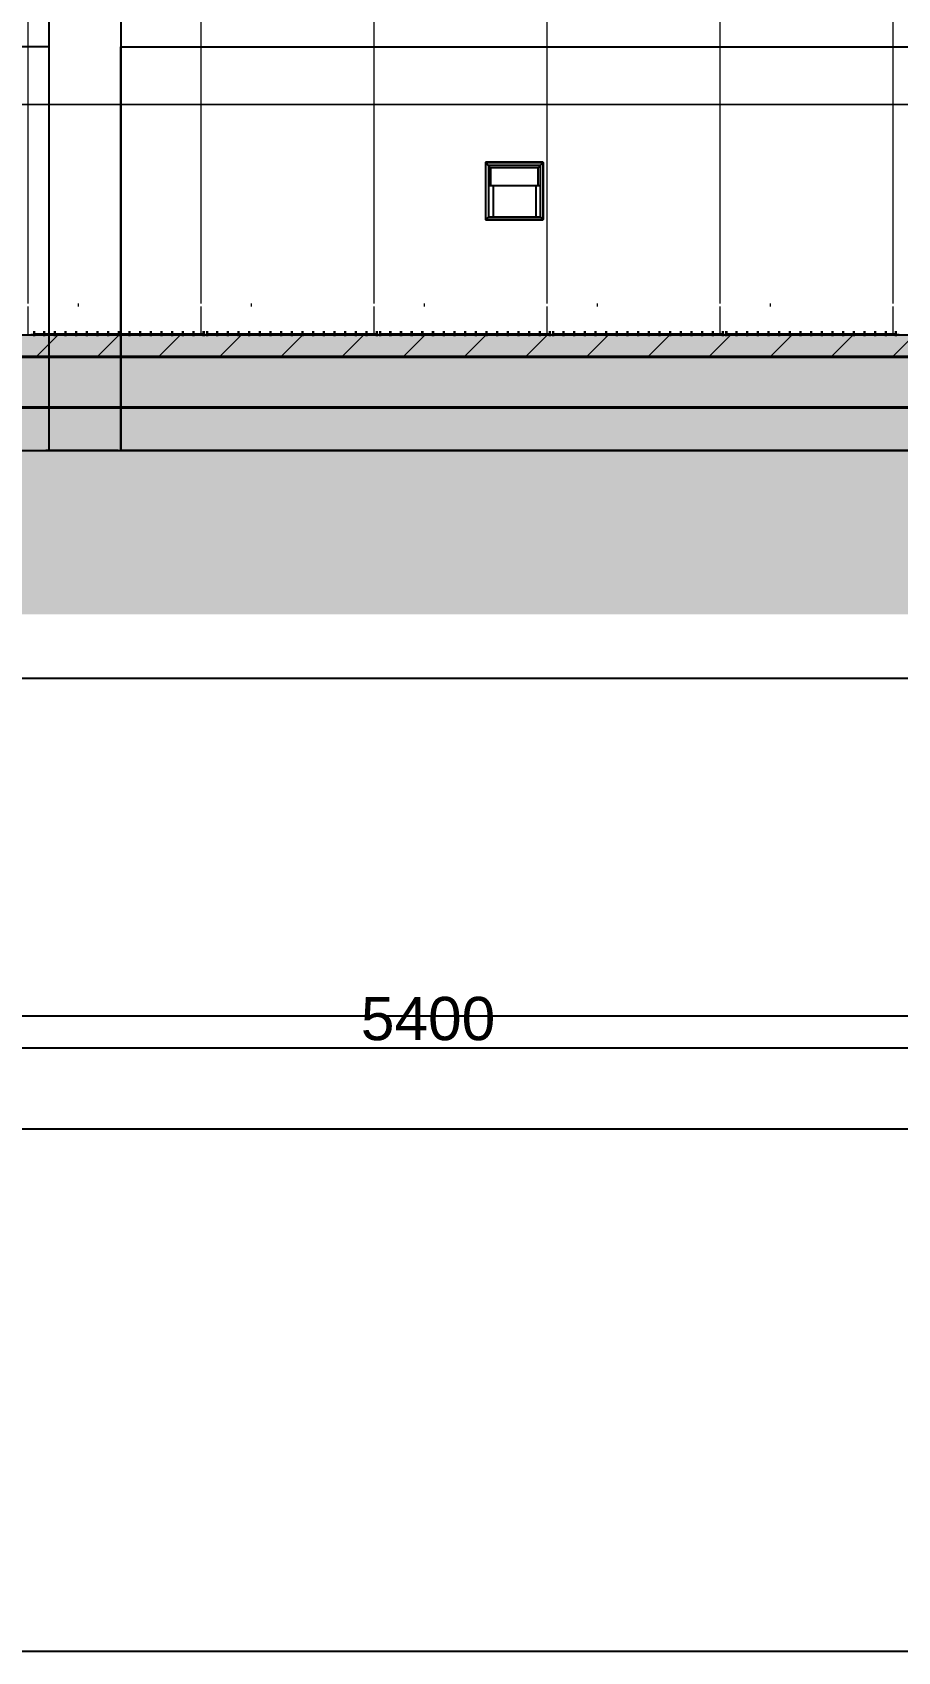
# Model space of a CAD drawing. Header units: millimetres. Extents: x 2519235 to 7246330, y 25937 to 201821.
# Drawn here: x 2849715 to 2852716, y 96627 to 102240 of the extents above; entities that cross this region are included whole.
import ezdxf
from ezdxf.xclip import XClip

# ---------------------------------------------------------------- set-up
doc = ezdxf.new("R2010")
doc.units = ezdxf.units.MM
doc.header["$XCLIPFRAME"] = 0
doc.set_wipeout_variables(frame=1)
doc.linetypes.add('TA_GL_000.90000', pattern=[2.475, 0.9, -0.225, 0.225, -0.225, 0.9])
for name, color, linetype in [('000 - 0_HIDE_OBJ_FRAMING_DEF_SUB_1', 7, 'Continuous'), ('000 - 0_SYM_DWG_GRIDLINE_MAIN_COLOR_251', 7, 'Continuous'), ('000 - CONCRETE_COL_CUT_COLOR_1', 7, 'Continuous'), ('000 - CONCRETE_COL_CUT_COLOR_3', 7, 'Continuous'), ('000 - CONCRETE_COL_CUT_COLOR_5', 7, 'Continuous'), ('000 - CONCRETE_COL_HATCH_', 7, 'Continuous'), ('000 - CONCRETE_COL_WIPEOUT_', 7, 'Continuous'), ('010 - ASPG_DIMS_OVERALL_2', 7, 'Continuous'), ('_งานโครงสร้าง', 7, 'Continuous')]:
    doc.layers.add(name, color=color, linetype=linetype)
doc.layers.add('A-DETL', color=7, linetype='Continuous', lineweight=70)
doc.layers.add('E-LITE-EQPM', color=7, linetype='Continuous', lineweight=9)
doc.layers.get('A-DETL').off()
doc.styles.add('FAMELINE_FOR_CKST', font='arial.ttf')
doc.styles.add('TA', font='', dxfattribs={"height": 4.5})
doc.styles.get('TA').set_extended_font_data('Cordia New')
doc.dimstyles.new('FAMELINE-CKST_C-C', dxfattribs={"dimtxt": 0.3, "dimasz": 0.15, "dimexe": 0.1, "dimexo": 0.1, "dimgap": 0.05, "dimtad": 1, "dimzin": 0, "dimdsep": 46, "dimtxsty": 'FAMELINE_FOR_CKST', "dimblk": 'ORIGIN', "dimblk1": 'ORIGIN', "dimblk2": 'ORIGIN', "dimsah": 1, "dimcen": 0.1, "dimdle": 0.1, "dimclrd": 7, "dimclre": 7, "dimclrt": 7, "dimadec": 0, "dimazin": 0, "dimtfac": 1, "dimtix": 1, "dimtmove": 2, "dimatfit": 3, "dimfxl": 1, "dimtolj": 1, "dimtzin": 0, "dimlwd": -1, "dimlwe": -1, "dimarcsym": 0})

# ---------------------------------------------------------------- blocks, each defined once
blk = doc.blocks.new('DPA_Drainage Gutter_Landscape PP17_REV B - DPA_Drainage Gutter_Landscape PP17_REV B-36085527-ENTRANCE 1 - ELEVATION 1')
at = {"layer": '000 - 0_HIDE_OBJ_FRAMING_DEF_SUB_1', "color": 7, "lineweight": 70}
for p, q in [((2996880.2, 101195), (2996873.2, 101195)), ((2996873.2, 101195), (2996873.2, 101190)), ((2996880.2, 101190), (2996880.2, 101195)), ((2996915.2, 101195), (2996908.2, 101195)), ((2996908.2, 101195), (2996908.2, 101190)), ((2996915.2, 101190), (2996915.2, 101195)), ((2996952.2, 101195), (2996945.2, 101195)), ((2996945.2, 101195), (2996945.2, 101190)), ((2996952.2, 101190), (2996952.2, 101195)), ((2996989.2, 101195), (2996982.2, 101195)), ((2996982.2, 101195), (2996982.2, 101190)), ((2996989.2, 101190), (2996989.2, 101195)), ((2997026.2, 101195), (2997019.2, 101195)), ((2997019.2, 101195), (2997019.2, 101190)), ((2997026.2, 101190), (2997026.2, 101195)), ((2997063.2, 101195), (2997056.2, 101195)), ((2997056.2, 101195), (2997056.2, 101190)), ((2997063.2, 101190), (2997063.2, 101195)), ((2997100.2, 101195), (2997093.2, 101195)), ((2997093.2, 101195), (2997093.2, 101190)), ((2997100.2, 101190), (2997100.2, 101195)), ((2997137.2, 101195), (2997130.2, 101195)), ((2997130.2, 101195), (2997130.2, 101190)), ((2997137.2, 101190), (2997137.2, 101195)), ((2997174.2, 101195), (2997167.2, 101195)), ((2997167.2, 101195), (2997167.2, 101190)), ((2997174.2, 101190), (2997174.2, 101195)), ((2997211.2, 101195), (2997204.2, 101195)), ((2997204.2, 101195), (2997204.2, 101190)), ((2997211.2, 101190), (2997211.2, 101195)), ((2997248.2, 101195), (2997241.2, 101195)), ((2997241.2, 101195), (2997241.2, 101190)), ((2997248.2, 101190), (2997248.2, 101195)), ((2997285.2, 101195), (2997278.2, 101195)), ((2997278.2, 101195), (2997278.2, 101190)), ((2997285.2, 101190), (2997285.2, 101195)), ((2997322.2, 101195), (2997315.2, 101195)), ((2997315.2, 101195), (2997315.2, 101190)), ((2997322.2, 101190), (2997322.2, 101195)), ((2997359.2, 101195), (2997352.2, 101195)), ((2997352.2, 101195), (2997352.2, 101190)), ((2997359.2, 101190), (2997359.2, 101195)), ((2997396.2, 101195), (2997389.2, 101195)), ((2997389.2, 101195), (2997389.2, 101190)), ((2997396.2, 101190), (2997396.2, 101195)), ((2997433.2, 101195), (2997426.2, 101195)), ((2997426.2, 101195), (2997426.2, 101190)), ((2997433.2, 101190), (2997433.2, 101195)), ((2997468.2, 101195), (2997461.2, 101195)), ((2997461.2, 101195), (2997461.2, 101190)), ((2997468.2, 101190), (2997468.2, 101195)), ((2997480.4, 101195), (2997473.4, 101195)), ((2997473.4, 101195), (2997473.4, 101190)), ((2997480.4, 101190), (2997480.4, 101195)), ((2997515.4, 101195), (2997508.4, 101195)), ((2997508.4, 101195), (2997508.4, 101190)), ((2997515.4, 101190), (2997515.4, 101195)), ((2997552.4, 101195), (2997545.4, 101195)), ((2997545.4, 101195), (2997545.4, 101190)), ((2997552.4, 101190), (2997552.4, 101195)), ((2997589.4, 101195), (2997582.4, 101195)), ((2997582.4, 101195), (2997582.4, 101190)), ((2997589.4, 101190), (2997589.4, 101195)), ((2997626.4, 101195), (2997619.4, 101195)), ((2997619.4, 101195), (2997619.4, 101190)), ((2997626.4, 101190), (2997626.4, 101195)), ((2997663.4, 101195), (2997656.4, 101195)), ((2997656.4, 101195), (2997656.4, 101190)), ((2997663.4, 101190), (2997663.4, 101195)), ((2997700.4, 101195), (2997693.4, 101195)), ((2997693.4, 101195), (2997693.4, 101190)), ((2997700.4, 101190), (2997700.4, 101195)), ((2997737.4, 101195), (2997730.4, 101195)), ((2997730.4, 101195), (2997730.4, 101190)), ((2997737.4, 101190), (2997737.4, 101195)), ((2997774.4, 101195), (2997767.4, 101195)), ((2997767.4, 101195), (2997767.4, 101190)), ((2997774.4, 101190), (2997774.4, 101195)), ((2997811.4, 101195), (2997804.4, 101195)), ((2997804.4, 101195), (2997804.4, 101190)), ((2997811.4, 101190), (2997811.4, 101195)), ((2997848.4, 101195), (2997841.4, 101195)), ((2997841.4, 101195), (2997841.4, 101190)), ((2997848.4, 101190), (2997848.4, 101195)), ((2997885.4, 101195), (2997878.4, 101195)), ((2997878.4, 101195), (2997878.4, 101190)), ((2997885.4, 101190), (2997885.4, 101195)), ((2997922.4, 101195), (2997915.4, 101195)), ((2997915.4, 101195), (2997915.4, 101190)), ((2997922.4, 101190), (2997922.4, 101195)), ((2997959.4, 101195), (2997952.4, 101195)), ((2997952.4, 101195), (2997952.4, 101190)), ((2997959.4, 101190), (2997959.4, 101195)), ((2997996.4, 101195), (2997989.4, 101195)), ((2997989.4, 101195), (2997989.4, 101190)), ((2997996.4, 101190), (2997996.4, 101195)), ((2998033.4, 101195), (2998026.4, 101195)), ((2998026.4, 101195), (2998026.4, 101190)), ((2998033.4, 101190), (2998033.4, 101195)), ((2998068.4, 101195), (2998061.4, 101195)), ((2998061.4, 101195), (2998061.4, 101190)), ((2998068.4, 101190), (2998068.4, 101195)), ((2998080.6, 101195), (2998073.6, 101195)), ((2998073.6, 101195), (2998073.6, 101190)), ((2998080.6, 101190), (2998080.6, 101195)), ((2998115.6, 101195), (2998108.6, 101195)), ((2998108.6, 101195), (2998108.6, 101190)), ((2998115.6, 101190), (2998115.6, 101195)), ((2998152.6, 101195), (2998145.6, 101195)), ((2998145.6, 101195), (2998145.6, 101190)), ((2998152.6, 101190), (2998152.6, 101195)), ((2998189.6, 101195), (2998182.6, 101195)), ((2998182.6, 101195), (2998182.6, 101190)), ((2998189.6, 101190), (2998189.6, 101195)), ((2998226.6, 101195), (2998219.6, 101195)), ((2998219.6, 101195), (2998219.6, 101190)), ((2998226.6, 101190), (2998226.6, 101195)), ((2998263.6, 101195), (2998256.6, 101195)), ((2998256.6, 101195), (2998256.6, 101190)), ((2998263.6, 101190), (2998263.6, 101195)), ((2998300.6, 101195), (2998293.6, 101195)), ((2998293.6, 101195), (2998293.6, 101190)), ((2998300.6, 101190), (2998300.6, 101195)), ((2998337.6, 101195), (2998330.6, 101195)), ((2998330.6, 101195), (2998330.6, 101190)), ((2998337.6, 101190), (2998337.6, 101195)), ((2998374.6, 101195), (2998367.6, 101195)), ((2998367.6, 101195), (2998367.6, 101190)), ((2998374.6, 101190), (2998374.6, 101195)), ((2998411.6, 101195), (2998404.6, 101195)), ((2998404.6, 101195), (2998404.6, 101190)), ((2998411.6, 101190), (2998411.6, 101195)), ((2998448.6, 101195), (2998441.6, 101195)), ((2998441.6, 101195), (2998441.6, 101190)), ((2998448.6, 101190), (2998448.6, 101195)), ((2998485.6, 101195), (2998478.6, 101195)), ((2998478.6, 101195), (2998478.6, 101190)), ((2998485.6, 101190), (2998485.6, 101195)), ((2998522.6, 101195), (2998515.6, 101195)), ((2998515.6, 101195), (2998515.6, 101190)), ((2998522.6, 101190), (2998522.6, 101195)), ((2998559.6, 101195), (2998552.6, 101195)), ((2998552.6, 101195), (2998552.6, 101190)), ((2998559.6, 101190), (2998559.6, 101195)), ((2998596.6, 101195), (2998589.6, 101195)), ((2998589.6, 101195), (2998589.6, 101190)), ((2998596.6, 101190), (2998596.6, 101195)), ((2998633.6, 101195), (2998626.6, 101195)), ((2998626.6, 101195), (2998626.6, 101190)), ((2998633.6, 101190), (2998633.6, 101195)), ((2998668.6, 101195), (2998661.6, 101195)), ((2998661.6, 101195), (2998661.6, 101190)), ((2998668.6, 101190), (2998668.6, 101195)), ((2998680.7, 101195), (2998673.7, 101195)), ((2998673.7, 101195), (2998673.7, 101190)), ((2998680.7, 101190), (2998680.7, 101195)), ((2998715.7, 101195), (2998708.7, 101195)), ((2998708.7, 101195), (2998708.7, 101190)), ((2998715.7, 101190), (2998715.7, 101195)), ((2998752.7, 101195), (2998745.7, 101195)), ((2998745.7, 101195), (2998745.7, 101190)), ((2998752.7, 101190), (2998752.7, 101195)), ((2998789.7, 101195), (2998782.7, 101195)), ((2998782.7, 101195), (2998782.7, 101190)), ((2998789.7, 101190), (2998789.7, 101195)), ((2998826.7, 101195), (2998819.7, 101195)), ((2998819.7, 101195), (2998819.7, 101190)), ((2998826.7, 101190), (2998826.7, 101195)), ((2998863.7, 101195), (2998856.7, 101195)), ((2998856.7, 101195), (2998856.7, 101190)), ((2998863.7, 101190), (2998863.7, 101195)), ((2998900.7, 101195), (2998893.7, 101195)), ((2998893.7, 101195), (2998893.7, 101190)), ((2998900.7, 101190), (2998900.7, 101195)), ((2998937.7, 101195), (2998930.7, 101195)), ((2998930.7, 101195), (2998930.7, 101190)), ((2998937.7, 101190), (2998937.7, 101195)), ((2998974.7, 101195), (2998967.7, 101195)), ((2998967.7, 101195), (2998967.7, 101190)), ((2998974.7, 101190), (2998974.7, 101195)), ((2999011.7, 101195), (2999004.7, 101195)), ((2999004.7, 101195), (2999004.7, 101190)), ((2999011.7, 101190), (2999011.7, 101195)), ((2999048.7, 101195), (2999041.7, 101195)), ((2999041.7, 101195), (2999041.7, 101190)), ((2999048.7, 101190), (2999048.7, 101195)), ((2999085.7, 101195), (2999078.7, 101195)), ((2999078.7, 101195), (2999078.7, 101190)), ((2999085.7, 101190), (2999085.7, 101195)), ((2999122.7, 101195), (2999115.7, 101195)), ((2999115.7, 101195), (2999115.7, 101190)), ((2999122.7, 101190), (2999122.7, 101195)), ((2999159.7, 101195), (2999152.7, 101195)), ((2999152.7, 101195), (2999152.7, 101190)), ((2999159.7, 101190), (2999159.7, 101195)), ((2999196.7, 101195), (2999189.7, 101195)), ((2999189.7, 101195), (2999189.7, 101190)), ((2999196.7, 101190), (2999196.7, 101195)), ((2999233.7, 101195), (2999226.7, 101195)), ((2999226.7, 101195), (2999226.7, 101190)), ((2999233.7, 101190), (2999233.7, 101195)), ((2999268.7, 101195), (2999261.7, 101195)), ((2999261.7, 101195), (2999261.7, 101190)), ((2999268.7, 101190), (2999268.7, 101195)), ((2999280.9, 101195), (2999273.9, 101195)), ((2999273.9, 101195), (2999273.9, 101190)), ((2999280.9, 101190), (2999280.9, 101195)), ((2999315.9, 101195), (2999308.9, 101195)), ((2999308.9, 101195), (2999308.9, 101190)), ((2999315.9, 101190), (2999315.9, 101195)), ((2999352.9, 101195), (2999345.9, 101195)), ((2999345.9, 101195), (2999345.9, 101190)), ((2999352.9, 101190), (2999352.9, 101195)), ((2999389.9, 101195), (2999382.9, 101195)), ((2999382.9, 101195), (2999382.9, 101190)), ((2999389.9, 101190), (2999389.9, 101195)), ((2999426.9, 101195), (2999419.9, 101195)), ((2999419.9, 101195), (2999419.9, 101190)), ((2999426.9, 101190), (2999426.9, 101195)), ((2999463.9, 101195), (2999456.9, 101195)), ((2999456.9, 101195), (2999456.9, 101190)), ((2999463.9, 101190), (2999463.9, 101195)), ((2999500.9, 101195), (2999493.9, 101195)), ((2999493.9, 101195), (2999493.9, 101190)), ((2999500.9, 101190), (2999500.9, 101195)), ((2999537.9, 101195), (2999530.9, 101195)), ((2999530.9, 101195), (2999530.9, 101190)), ((2999537.9, 101190), (2999537.9, 101195)), ((2999574.9, 101195), (2999567.9, 101195)), ((2999567.9, 101195), (2999567.9, 101190)), ((2999574.9, 101190), (2999574.9, 101195)), ((2999611.9, 101195), (2999604.9, 101195)), ((2999604.9, 101195), (2999604.9, 101190)), ((2999611.9, 101190), (2999611.9, 101195)), ((2999648.9, 101195), (2999641.9, 101195)), ((2999641.9, 101195), (2999641.9, 101190)), ((2999648.9, 101190), (2999648.9, 101195)), ((2999685.9, 101195), (2999678.9, 101195)), ((2999678.9, 101195), (2999678.9, 101190)), ((2999685.9, 101190), (2999685.9, 101195)), ((2999722.9, 101195), (2999715.9, 101195)), ((2999715.9, 101195), (2999715.9, 101190)), ((2999722.9, 101190), (2999722.9, 101195)), ((2999759.9, 101195), (2999752.9, 101195)), ((2999752.9, 101195), (2999752.9, 101190)), ((2999759.9, 101190), (2999759.9, 101195)), ((2999796.9, 101195), (2999789.9, 101195)), ((2999789.9, 101195), (2999789.9, 101190)), ((2999796.9, 101190), (2999796.9, 101195)), ((2999833.9, 101195), (2999826.9, 101195)), ((2999826.9, 101195), (2999826.9, 101190)), ((2999833.9, 101190), (2999833.9, 101195)), ((2999868.9, 101195), (2999861.9, 101195)), ((2999861.9, 101195), (2999861.9, 101190)), ((2999868.9, 101190), (2999868.9, 101195))]:
    blk.add_line(p, q, dxfattribs=at)
at = {"layer": '000 - 0_HIDE_OBJ_FRAMING_DEF_SUB_1', "color": 7}
for p, q in [((2996880.2, 101190), (2996880.2, 101195)), ((2996880.2, 101195), (2996908.2, 101195)), ((2996908.2, 101190), (2996880.2, 101190)), ((2996908.2, 101195), (2996908.2, 101190)), ((2996915.2, 101190), (2996915.2, 101195)), ((2996915.2, 101195), (2996945.2, 101195)), ((2996945.2, 101190), (2996915.2, 101190)), ((2996945.2, 101195), (2996945.2, 101190)), ((2996952.2, 101195), (2996952.2, 101190)), ((2996952.2, 101195), (2996982.2, 101195)), ((2996982.2, 101190), (2996952.2, 101190)), ((2996982.2, 101195), (2996982.2, 101190)), ((2996989.2, 101190), (2996989.2, 101195)), ((2996989.2, 101195), (2997019.2, 101195)), ((2997019.2, 101190), (2996989.2, 101190)), ((2997019.2, 101195), (2997019.2, 101190)), ((2997026.2, 101195), (2997026.2, 101190)), ((2997026.2, 101195), (2997056.2, 101195)), ((2997056.2, 101190), (2997026.2, 101190)), ((2997056.2, 101195), (2997056.2, 101190)), ((2997063.2, 101190), (2997063.2, 101195)), ((2997063.2, 101195), (2997093.2, 101195)), ((2997093.2, 101190), (2997063.2, 101190)), ((2997093.2, 101195), (2997093.2, 101190)), ((2997100.2, 101195), (2997100.2, 101190)), ((2997100.2, 101195), (2997130.2, 101195)), ((2997130.2, 101190), (2997100.2, 101190)), ((2997130.2, 101195), (2997130.2, 101190)), ((2997137.2, 101190), (2997137.2, 101195)), ((2997137.2, 101195), (2997167.2, 101195)), ((2997167.2, 101190), (2997137.2, 101190)), ((2997167.2, 101195), (2997167.2, 101190)), ((2997174.2, 101195), (2997174.2, 101190)), ((2997174.2, 101195), (2997204.2, 101195)), ((2997204.2, 101190), (2997174.2, 101190)), ((2997204.2, 101190), (2997204.2, 101195)), ((2997211.2, 101195), (2997211.2, 101190)), ((2997211.2, 101195), (2997241.2, 101195)), ((2997241.2, 101190), (2997211.2, 101190)), ((2997241.2, 101195), (2997241.2, 101190)), ((2997248.2, 101195), (2997248.2, 101190)), ((2997248.2, 101195), (2997278.2, 101195)), ((2997278.2, 101190), (2997248.2, 101190)), ((2997278.2, 101190), (2997278.2, 101195)), ((2997285.2, 101195), (2997285.2, 101190)), ((2997285.2, 101195), (2997315.2, 101195)), ((2997315.2, 101190), (2997285.2, 101190)), ((2997315.2, 101195), (2997315.2, 101190)), ((2997322.2, 101195), (2997322.2, 101190)), ((2997322.2, 101195), (2997352.2, 101195)), ((2997352.2, 101190), (2997322.2, 101190)), ((2997352.2, 101190), (2997352.2, 101195)), ((2997359.2, 101195), (2997359.2, 101190)), ((2997359.2, 101195), (2997389.2, 101195)), ((2997389.2, 101190), (2997359.2, 101190)), ((2997389.2, 101195), (2997389.2, 101190)), ((2997396.2, 101195), (2997396.2, 101190)), ((2997396.2, 101195), (2997426.2, 101195)), ((2997426.2, 101190), (2997396.2, 101190)), ((2997426.2, 101190), (2997426.2, 101195)), ((2997433.2, 101195), (2997433.2, 101190)), ((2997433.2, 101195), (2997461.2, 101195)), ((2997461.2, 101190), (2997433.2, 101190)), ((2997461.2, 101195), (2997461.2, 101190)), ((2997480.4, 101190), (2997480.4, 101195)), ((2997480.4, 101195), (2997508.4, 101195)), ((2997508.4, 101190), (2997480.4, 101190)), ((2997508.4, 101195), (2997508.4, 101190)), ((2997515.4, 101190), (2997515.4, 101195)), ((2997515.4, 101195), (2997545.4, 101195)), ((2997545.4, 101190), (2997515.4, 101190)), ((2997545.4, 101195), (2997545.4, 101190)), ((2997552.4, 101195), (2997552.4, 101190)), ((2997552.4, 101195), (2997582.4, 101195)), ((2997582.4, 101190), (2997552.4, 101190)), ((2997582.4, 101195), (2997582.4, 101190)), ((2997589.4, 101190), (2997589.4, 101195)), ((2997589.4, 101195), (2997619.4, 101195)), ((2997619.4, 101190), (2997589.4, 101190)), ((2997619.4, 101195), (2997619.4, 101190)), ((2997626.4, 101195), (2997626.4, 101190)), ((2997626.4, 101195), (2997656.4, 101195)), ((2997656.4, 101190), (2997626.4, 101190)), ((2997656.4, 101195), (2997656.4, 101190)), ((2997663.4, 101190), (2997663.4, 101195)), ((2997663.4, 101195), (2997693.4, 101195)), ((2997693.4, 101190), (2997663.4, 101190)), ((2997693.4, 101195), (2997693.4, 101190)), ((2997700.4, 101195), (2997700.4, 101190)), ((2997700.4, 101195), (2997730.4, 101195)), ((2997730.4, 101190), (2997700.4, 101190)), ((2997730.4, 101195), (2997730.4, 101190)), ((2997737.4, 101190), (2997737.4, 101195)), ((2997737.4, 101195), (2997767.4, 101195)), ((2997767.4, 101190), (2997737.4, 101190)), ((2997767.4, 101195), (2997767.4, 101190)), ((2997774.4, 101195), (2997774.4, 101190)), ((2997774.4, 101195), (2997804.4, 101195)), ((2997804.4, 101190), (2997774.4, 101190)), ((2997804.4, 101190), (2997804.4, 101195)), ((2997811.4, 101195), (2997811.4, 101190)), ((2997811.4, 101195), (2997841.4, 101195)), ((2997841.4, 101190), (2997811.4, 101190)), ((2997841.4, 101195), (2997841.4, 101190)), ((2997848.4, 101195), (2997848.4, 101190)), ((2997848.4, 101195), (2997878.4, 101195)), ((2997878.4, 101190), (2997848.4, 101190)), ((2997878.4, 101190), (2997878.4, 101195)), ((2997885.4, 101195), (2997885.4, 101190)), ((2997885.4, 101195), (2997915.4, 101195)), ((2997915.4, 101190), (2997885.4, 101190)), ((2997915.4, 101195), (2997915.4, 101190)), ((2997922.4, 101195), (2997922.4, 101190)), ((2997922.4, 101195), (2997952.4, 101195)), ((2997952.4, 101190), (2997922.4, 101190)), ((2997952.4, 101190), (2997952.4, 101195)), ((2997959.4, 101195), (2997959.4, 101190)), ((2997959.4, 101195), (2997989.4, 101195)), ((2997989.4, 101190), (2997959.4, 101190)), ((2997989.4, 101195), (2997989.4, 101190)), ((2997996.4, 101195), (2997996.4, 101190)), ((2997996.4, 101195), (2998026.4, 101195)), ((2998026.4, 101190), (2997996.4, 101190)), ((2998026.4, 101190), (2998026.4, 101195)), ((2998033.4, 101195), (2998033.4, 101190)), ((2998033.4, 101195), (2998061.4, 101195)), ((2998061.4, 101190), (2998033.4, 101190)), ((2998061.4, 101195), (2998061.4, 101190)), ((2998080.6, 101190), (2998080.6, 101195)), ((2998080.6, 101195), (2998108.6, 101195)), ((2998108.6, 101190), (2998080.6, 101190)), ((2998108.6, 101195), (2998108.6, 101190)), ((2998115.6, 101190), (2998115.6, 101195)), ((2998115.6, 101195), (2998145.6, 101195)), ((2998145.6, 101190), (2998115.6, 101190)), ((2998145.6, 101195), (2998145.6, 101190)), ((2998152.6, 101195), (2998152.6, 101190)), ((2998152.6, 101195), (2998182.6, 101195)), ((2998182.6, 101190), (2998152.6, 101190)), ((2998182.6, 101195), (2998182.6, 101190)), ((2998189.6, 101190), (2998189.6, 101195)), ((2998189.6, 101195), (2998219.6, 101195)), ((2998219.6, 101190), (2998189.6, 101190)), ((2998219.6, 101195), (2998219.6, 101190)), ((2998226.6, 101195), (2998226.6, 101190)), ((2998226.6, 101195), (2998256.6, 101195)), ((2998256.6, 101190), (2998226.6, 101190)), ((2998256.6, 101195), (2998256.6, 101190)), ((2998263.6, 101190), (2998263.6, 101195)), ((2998263.6, 101195), (2998293.6, 101195)), ((2998293.6, 101190), (2998263.6, 101190)), ((2998293.6, 101195), (2998293.6, 101190)), ((2998300.6, 101195), (2998300.6, 101190)), ((2998300.6, 101195), (2998330.6, 101195)), ((2998330.6, 101190), (2998300.6, 101190)), ((2998330.6, 101195), (2998330.6, 101190)), ((2998337.6, 101190), (2998337.6, 101195)), ((2998337.6, 101195), (2998367.6, 101195)), ((2998367.6, 101190), (2998337.6, 101190)), ((2998367.6, 101195), (2998367.6, 101190)), ((2998374.6, 101195), (2998374.6, 101190)), ((2998374.6, 101195), (2998404.6, 101195)), ((2998404.6, 101190), (2998374.6, 101190)), ((2998404.6, 101190), (2998404.6, 101195)), ((2998411.6, 101195), (2998411.6, 101190)), ((2998411.6, 101195), (2998441.6, 101195)), ((2998441.6, 101190), (2998411.6, 101190)), ((2998441.6, 101195), (2998441.6, 101190)), ((2998448.6, 101195), (2998448.6, 101190)), ((2998448.6, 101195), (2998478.6, 101195)), ((2998478.6, 101190), (2998448.6, 101190)), ((2998478.6, 101190), (2998478.6, 101195)), ((2998485.6, 101195), (2998485.6, 101190)), ((2998485.6, 101195), (2998515.6, 101195)), ((2998515.6, 101190), (2998485.6, 101190)), ((2998515.6, 101195), (2998515.6, 101190)), ((2998522.6, 101195), (2998522.6, 101190)), ((2998522.6, 101195), (2998552.6, 101195)), ((2998552.6, 101190), (2998522.6, 101190)), ((2998552.6, 101190), (2998552.6, 101195)), ((2998559.6, 101195), (2998559.6, 101190)), ((2998559.6, 101195), (2998589.6, 101195)), ((2998589.6, 101190), (2998559.6, 101190)), ((2998589.6, 101195), (2998589.6, 101190)), ((2998596.6, 101195), (2998596.6, 101190)), ((2998596.6, 101195), (2998626.6, 101195)), ((2998626.6, 101190), (2998596.6, 101190)), ((2998626.6, 101190), (2998626.6, 101195)), ((2998633.6, 101195), (2998633.6, 101190)), ((2998633.6, 101195), (2998661.6, 101195)), ((2998661.6, 101190), (2998633.6, 101190)), ((2998661.6, 101195), (2998661.6, 101190)), ((2998680.7, 101190), (2998680.7, 101195)), ((2998680.7, 101195), (2998708.7, 101195)), ((2998708.7, 101190), (2998680.7, 101190)), ((2998708.7, 101195), (2998708.7, 101190)), ((2998715.7, 101190), (2998715.7, 101195)), ((2998715.7, 101195), (2998745.7, 101195)), ((2998745.7, 101190), (2998715.7, 101190)), ((2998745.7, 101195), (2998745.7, 101190)), ((2998752.7, 101195), (2998752.7, 101190)), ((2998752.7, 101195), (2998782.7, 101195)), ((2998782.7, 101190), (2998752.7, 101190)), ((2998782.7, 101195), (2998782.7, 101190)), ((2998789.7, 101190), (2998789.7, 101195)), ((2998789.7, 101195), (2998819.7, 101195)), ((2998819.7, 101190), (2998789.7, 101190)), ((2998819.7, 101195), (2998819.7, 101190)), ((2998826.7, 101195), (2998826.7, 101190)), ((2998826.7, 101195), (2998856.7, 101195)), ((2998856.7, 101190), (2998826.7, 101190)), ((2998856.7, 101195), (2998856.7, 101190)), ((2998863.7, 101190), (2998863.7, 101195)), ((2998863.7, 101195), (2998893.7, 101195)), ((2998893.7, 101190), (2998863.7, 101190)), ((2998893.7, 101195), (2998893.7, 101190)), ((2998900.7, 101195), (2998900.7, 101190)), ((2998900.7, 101195), (2998930.7, 101195)), ((2998930.7, 101190), (2998900.7, 101190)), ((2998930.7, 101195), (2998930.7, 101190)), ((2998937.7, 101190), (2998937.7, 101195)), ((2998937.7, 101195), (2998967.7, 101195)), ((2998967.7, 101190), (2998937.7, 101190)), ((2998967.7, 101195), (2998967.7, 101190)), ((2998974.7, 101195), (2998974.7, 101190)), ((2998974.7, 101195), (2999004.7, 101195)), ((2999004.7, 101190), (2998974.7, 101190)), ((2999004.7, 101190), (2999004.7, 101195)), ((2999011.7, 101195), (2999011.7, 101190)), ((2999011.7, 101195), (2999041.7, 101195)), ((2999041.7, 101190), (2999011.7, 101190)), ((2999041.7, 101195), (2999041.7, 101190)), ((2999048.7, 101195), (2999048.7, 101190)), ((2999048.7, 101195), (2999078.7, 101195)), ((2999078.7, 101190), (2999048.7, 101190)), ((2999078.7, 101190), (2999078.7, 101195)), ((2999085.7, 101195), (2999085.7, 101190)), ((2999085.7, 101195), (2999115.7, 101195)), ((2999115.7, 101190), (2999085.7, 101190)), ((2999115.7, 101195), (2999115.7, 101190)), ((2999122.7, 101195), (2999122.7, 101190)), ((2999122.7, 101195), (2999152.7, 101195)), ((2999152.7, 101190), (2999122.7, 101190)), ((2999152.7, 101190), (2999152.7, 101195)), ((2999159.7, 101195), (2999159.7, 101190)), ((2999159.7, 101195), (2999189.7, 101195)), ((2999189.7, 101190), (2999159.7, 101190)), ((2999189.7, 101195), (2999189.7, 101190)), ((2999196.7, 101195), (2999196.7, 101190)), ((2999196.7, 101195), (2999226.7, 101195)), ((2999226.7, 101190), (2999196.7, 101190)), ((2999226.7, 101190), (2999226.7, 101195)), ((2999233.7, 101195), (2999233.7, 101190)), ((2999233.7, 101195), (2999261.7, 101195)), ((2999261.7, 101190), (2999233.7, 101190)), ((2999261.7, 101195), (2999261.7, 101190)), ((2999280.9, 101190), (2999280.9, 101195)), ((2999280.9, 101195), (2999308.9, 101195)), ((2999308.9, 101190), (2999280.9, 101190)), ((2999308.9, 101195), (2999308.9, 101190)), ((2999315.9, 101190), (2999315.9, 101195)), ((2999315.9, 101195), (2999345.9, 101195)), ((2999345.9, 101190), (2999315.9, 101190)), ((2999345.9, 101195), (2999345.9, 101190)), ((2999352.9, 101195), (2999352.9, 101190)), ((2999352.9, 101195), (2999382.9, 101195)), ((2999382.9, 101190), (2999352.9, 101190)), ((2999382.9, 101195), (2999382.9, 101190)), ((2999389.9, 101190), (2999389.9, 101195)), ((2999389.9, 101195), (2999419.9, 101195)), ((2999419.9, 101190), (2999389.9, 101190)), ((2999419.9, 101195), (2999419.9, 101190)), ((2999426.9, 101195), (2999426.9, 101190)), ((2999426.9, 101195), (2999456.9, 101195)), ((2999456.9, 101190), (2999426.9, 101190)), ((2999456.9, 101195), (2999456.9, 101190)), ((2999463.9, 101190), (2999463.9, 101195)), ((2999463.9, 101195), (2999493.9, 101195)), ((2999493.9, 101190), (2999463.9, 101190)), ((2999493.9, 101195), (2999493.9, 101190)), ((2999500.9, 101195), (2999500.9, 101190)), ((2999500.9, 101195), (2999530.9, 101195)), ((2999530.9, 101190), (2999500.9, 101190)), ((2999530.9, 101195), (2999530.9, 101190)), ((2999537.9, 101190), (2999537.9, 101195)), ((2999537.9, 101195), (2999567.9, 101195)), ((2999567.9, 101190), (2999537.9, 101190)), ((2999567.9, 101195), (2999567.9, 101190)), ((2999574.9, 101195), (2999574.9, 101190)), ((2999574.9, 101195), (2999604.9, 101195)), ((2999604.9, 101190), (2999574.9, 101190)), ((2999604.9, 101190), (2999604.9, 101195)), ((2999611.9, 101195), (2999611.9, 101190)), ((2999611.9, 101195), (2999641.9, 101195)), ((2999641.9, 101190), (2999611.9, 101190)), ((2999641.9, 101195), (2999641.9, 101190)), ((2999648.9, 101195), (2999648.9, 101190)), ((2999648.9, 101195), (2999678.9, 101195)), ((2999678.9, 101190), (2999648.9, 101190)), ((2999678.9, 101190), (2999678.9, 101195)), ((2999685.9, 101195), (2999685.9, 101190)), ((2999685.9, 101195), (2999715.9, 101195)), ((2999715.9, 101190), (2999685.9, 101190)), ((2999715.9, 101195), (2999715.9, 101190)), ((2999722.9, 101195), (2999722.9, 101190)), ((2999722.9, 101195), (2999752.9, 101195)), ((2999752.9, 101190), (2999722.9, 101190)), ((2999752.9, 101190), (2999752.9, 101195)), ((2999759.9, 101195), (2999759.9, 101190)), ((2999759.9, 101195), (2999789.9, 101195)), ((2999789.9, 101190), (2999759.9, 101190)), ((2999789.9, 101195), (2999789.9, 101190)), ((2999796.9, 101195), (2999796.9, 101190)), ((2999796.9, 101195), (2999826.9, 101195)), ((2999826.9, 101190), (2999796.9, 101190)), ((2999826.9, 101190), (2999826.9, 101195)), ((2999833.9, 101195), (2999833.9, 101190)), ((2999833.9, 101195), (2999861.9, 101195)), ((2999861.9, 101190), (2999833.9, 101190)), ((2999861.9, 101195), (2999861.9, 101190))]:
    blk.add_line(p, q, dxfattribs=at)
blk = doc.blocks.new('DPA_LIGHTING_WALL MOUNT_WLL711 1 - 10W LED_use_-35905488-ENTRANCE 1 - ELEVATION 1')
at = {"layer": '000 - 0_HIDE_OBJ_FRAMING_DEF_SUB_1', "color": 7}
for p, q in [((2983642.6, 101790), (2983442.6, 101790)), ((2983442.6, 101790), (2983442.6, 101590)), ((2983443.6, 101789), (2983459.7, 101771)), ((2983443.6, 101789), (2983641.6, 101789)), ((2983443.6, 101591), (2983443.6, 101789)), ((2983452.6, 101780), (2983632.6, 101780)), ((2983452.6, 101780), (2983452.6, 101600)), ((2983624.7, 101771), (2983459.7, 101771)), ((2983459.7, 101771), (2983459.7, 101709.4)), ((2983624.7, 101771), (2983641.6, 101789)), ((2983624.7, 101709.4), (2983624.7, 101771)), ((2983632.6, 101600), (2983632.6, 101780)), ((2983641.6, 101789), (2983641.6, 101591)), ((2983642.6, 101590), (2983642.6, 101790)), ((2983452.6, 101709.4), (2983632.6, 101709.4)), ((2983468.3, 101709.4), (2983468.3, 101600)), ((2983618.1, 101600), (2983618.1, 101709.4)), ((2983442.6, 101590), (2983452.6, 101600)), ((2983442.6, 101590), (2983642.6, 101590)), ((2983641.6, 101591), (2983443.6, 101591)), ((2983452.6, 101600), (2983632.6, 101600)), ((2983642.6, 101590), (2983632.6, 101600))]:
    blk.add_line(p, q, dxfattribs=at)
blk = doc.blocks.new('*U1049')
at = {"layer": '000 - CONCRETE_COL_HATCH_'}
h = blk.add_hatch(dxfattribs=at)
h.set_pattern_fill('ANSI31', scale=0.25)
h.set_pattern_definition([(45, (1983745.8844, -850006.8257), (-0.56126600757, 0.56126600757), [])])
h.paths.add_polyline_path([(0, 0), (0, -75), (15426.4, -75), (15833.7, -75), (44374.7, -75), (44374.7, 0)])
at = {"layer": '000 - CONCRETE_COL_CUT_COLOR_1', "color": 7}
blk.add_lwpolyline([(44374.7, 0), (0, 0), (0, -75), (15426.4, -75), (15833.7, -75), (44374.7, -75)], dxfattribs=at)
blk = doc.blocks.new('*U1051')
at = {"layer": '000 - CONCRETE_COL_HATCH_'}
h = blk.add_hatch(dxfattribs=at)
h.set_pattern_fill('EARTH', scale=0.5, angle=45)
h.set_pattern_definition([(45, (88751.0504, -816679.242), (0, 4.49012806), [3.175, -3.175]), (45, (88750.2085, -816678.4), (0, 4.49012806), [3.175, -3.175]), (45, (88749.3666, -816677.558), (0, 4.49012806), [3.175, -3.175]), (135, (88749.3666, -816676.997), (-4.49012806, 0), [3.175, -3.175]), (135, (88750.2085, -816676.155), (-4.49012806, 0), [3.175, -3.175]), (135, (88751.0504, -816675.313), (-4.49012806, 0), [3.175, -3.175])])
h.paths.add_polyline_path([(0, 0), (44375.5, 0), (44375.5, 718), (0, 718)])
blk = doc.blocks.new('*U1679')
at = {"layer": '000 - CONCRETE_COL_HATCH_'}
h = blk.add_hatch(dxfattribs=at)
h.set_pattern_fill('AR-CONC', scale=0.04)
h.set_pattern_definition([(50, (362366.6603, -853071.7804), (7.28738676, -0.63756342), [0.762, -8.382]), (355, (362366.66, -853071.7804), (-1.40973686, 7.64227381), [0.6096, -6.705623367]), (100.4514447, (362367.2676, -853071.8336), (5.877649884, 7.004710076), [0.64760035, -7.123609784]), (46.1842, (362366.66, -853069.748), (10.84316164, -1.68169312), [1.143, -12.573]), (96.6355576, (362367.564, -853069.889), (9.49616536, 9.89704498), [0.97140093, -10.68542433]), (351.1841512, (362366.66, -853069.748), (9.49616536, 9.89704498), [0.91439868, -10.05838928]), (21, (362367.6763, -853070.2564), (6.06457565, -4.090607927), [0.762, -8.382]), (326, (362367.676, -853070.2564), (2.472081134, 7.367518645), [0.6096, -6.7056]), (71.451445, (362368.182, -853070.597), (8.53665677, 3.276910755), [0.64760035, -7.123597504]), (37.5, (362366.6603, -853071.7804), (0.12354413, 3.382201555), [0, -6.62432, 0, -6.8072, 0, -6.731]), (7.5, (362366.6603, -853071.7804), (2.6727865, 4.007222993), [0, -3.88112, 0, -6.47192, 0, -2.5654]), (327.5, (362364.3947, -853071.7804), (5.423623807, -0.22914976), [0, -2.54, 0, -7.9248, 0, -10.5156]), (317.5, (362363.3787, -853071.7804), (5.925167255, 1.017059641), [0, -3.302, 0, -5.26288, 0, -7.4676])])
h.paths.add_polyline_path([(0, 0), (0, -893), (320, -893), (347.6, -893), (347.6, -175), (44723.1, -175), (44723.1, -893), (45073.5, -893), (45073.1, -25), (45023.1, -25), (45023.1, 375), (44723.1, 375), (44723.1, 0), (347.6, 0), (347.6, 375), (47.6, 375), (47.6, 0)])
at = {"layer": '000 - CONCRETE_COL_CUT_COLOR_1', "color": 7, "lineweight": -2}
for points in [[(347.6, -175), (44723.1, -175)], [(44723.1, 0), (347.6, 0)]]:
    blk.add_lwpolyline(points, dxfattribs=at)
blk = doc.blocks.new('W-1-PP17-ENT1_REV02_20260415-155428_PP17_ENT1_EX_ELE1')
at = {"layer": '000 - 0_HIDE_OBJ_FRAMING_DEF_SUB_1', "lineweight": 9}
h = blk.add_hatch(dxfattribs=at)
h.set_pattern_fill('FP_10', style=0, pattern_type=2)
h.set_pattern_definition([(90, (-17700.16, 101390), (-600, 4e-14), [])])
h.paths.add_polyline_path([(-18050.2, 101990), (5079.9, 101990), (5079.9, 102290), (-18050.2, 102290), (-18050.2, 102050.1)])
h = blk.add_hatch(dxfattribs=at)
h.set_pattern_fill('FP_3', style=0, pattern_type=2)
h.set_pattern_definition([(90, (-17700.16, 101300), (-600, 4e-14), [])])
h.paths.add_polyline_path([(-14272.3, 101190), (-14272.3, 101195), (-13677.3, 101195), (-13677.3, 101190), (-13672.1, 101190), (-13672.1, 101195), (-13077.1, 101195), (-13077.1, 101190), (-13072, 101190), (-13072, 101195), (-12477, 101195), (-12477, 101190), (-12471.8, 101190), (-12471.8, 101195), (-11876.8, 101195), (-11876.8, 101190), (-11871.7, 101190), (-11871.7, 101195), (-11276.7, 101195), (-11276.7, 101190), (-11271.5, 101190), (-11271.5, 101195), (-10676.5, 101195), (-10676.5, 101190), (-10671.4, 101190), (-10671.4, 101195), (-10076.4, 101195), (-10076.4, 101190), (-10071.2, 101190), (-10071.2, 101195), (-9476.2, 101195), (-9476.2, 101190), (-9471.1, 101190), (-9471.1, 101195), (-8876.1, 101195), (-8876.1, 101190), (-8870.9, 101190), (-8870.9, 101195), (-8275.9, 101195), (-8275.9, 101190), (-8270.7, 101190), (-8270.7, 101195), (-7675.7, 101195), (-7675.7, 101190), (-7670.6, 101190), (-7670.6, 101195), (-7075.6, 101195), (-7075.6, 101190), (-7070.4, 101190), (-7070.4, 101195), (-6475.4, 101195), (-6475.4, 101190), (-6470.3, 101190), (-6470.3, 101195), (-5875.3, 101195), (-5875.3, 101190), (-5870.1, 101190), (-5870.1, 101195), (-5275.1, 101195), (-5275.1, 101190), (-5270, 101190), (-5270, 101195), (-4675, 101195), (-4675, 101190), (-4669.8, 101190), (-4669.8, 101195), (-4074.8, 101195), (-4074.8, 101190), (-4069.7, 101190), (-4069.7, 101195), (-3474.7, 101195), (-3474.7, 101190), (-3469.5, 101190), (-3469.5, 101195), (-2874.5, 101195), (-2874.5, 101190), (-2869.4, 101190), (-2869.4, 101195), (-2274.4, 101195), (-2274.4, 101190), (-2269.2, 101190), (-2269.2, 101195), (-1674.2, 101195), (-1674.2, 101190), (-1669, 101190), (-1669, 101195), (-1074, 101195), (-1074, 101190), (-1068.9, 101190), (-1068.9, 101195), (-473.9, 101195), (-473.9, 101190), (-468.7, 101190), (-468.7, 101195), (126.3, 101195), (126.3, 101190), (131.4, 101190), (131.4, 101195), (726.4, 101195), (726.4, 101190), (731.6, 101190), (731.6, 101195), (1326.6, 101195), (1326.6, 101190), (1331.7, 101190), (1331.7, 101195), (1926.7, 101195), (1927, 101190), (1931.9, 101190), (1931.9, 101195), (2526.9, 101195), (2526.9, 101190), (2532, 101190), (2532, 101195), (3127, 101195), (3127, 101190), (3132.2, 101190), (3132.2, 101195), (3727.2, 101195), (3727.2, 101190), (3732.4, 101190), (3732.4, 101195), (4327.4, 101195), (4327.4, 101190), (4332.5, 101190), (4332.5, 101195), (4927.5, 101195), (4927.5, 101190), (4932.7, 101190), (4932.7, 101195), (5527.7, 101195), (5527.7, 101190), (5532.8, 101190), (5532.8, 101195), (6127.8, 101195), (6127.8, 101190), (6133, 101190), (6133, 101195), (6728, 101195), (6728, 101190), (6733.1, 101190), (6733.1, 101195), (6994.4, 101195), (6994.4, 101290), (-18050.2, 101290), (-18050.2, 101195), (-17878.4, 101195), (-17878.4, 101190), (-17873.2, 101190), (-17873.2, 101195), (-17278.2, 101195), (-17278.2, 101190), (-17273.1, 101190), (-17273.1, 101195), (-16678.1, 101195), (-16678.1, 101190), (-16672.9, 101190), (-16672.9, 101195), (-16077.9, 101195), (-16077.9, 101190), (-16072.8, 101190), (-16072.8, 101195), (-15477.8, 101195), (-15477.8, 101190), (-15472.6, 101190), (-15472.6, 101195), (-14877.6, 101195), (-14877.6, 101190), (-14872.5, 101190), (-14872.5, 101195), (-14277.5, 101195), (-14277.5, 101190)])
h.paths.add_polyline_path([(11534.4, 101190), (11534.4, 101195), (11556.3, 101195), (11556.3, 101290), (11510.1, 101289.7), (11510.1, 101195), (11529.2, 101195), (11529.2, 101190)])
h.paths.add_polyline_path([(7328.1, 101190), (7333.3, 101190), (7333.3, 101195), (7928.3, 101195), (7928.3, 101190), (7933.4, 101190), (7933.4, 101195), (8528.4, 101195), (8528.4, 101190), (8533.6, 101190), (8533.6, 101195), (9128.6, 101195), (9128.6, 101190), (9133.7, 101190), (9133.7, 101195), (9728.7, 101195), (9728.7, 101190), (9733.9, 101190), (9733.9, 101195), (10328.9, 101195), (10328.9, 101190), (10334.1, 101190), (10334.1, 101195), (10929.1, 101195), (10929.1, 101190), (10934.2, 101190), (10934.2, 101195), (11360.1, 101195), (11360.1, 101290), (7294.4, 101290), (7294.4, 101195), (7328.1, 101195)])
h.paths.add_polyline_path([(-13549.5, 101300), (11360.1, 101300), (11360.1, 101990), (7304.8, 101990), (7304.8, 101680), (7094.8, 101680), (7094.8, 101990), (-8932.7, 101990), (-8932.7, 101680), (-9142.7, 101680), (-9142.7, 101990), (-18050.2, 101990), (-18050.2, 101300), (-13550.2, 101300)])
h.paths.add_polyline_path([(11556.3, 101300), (11556.3, 101990), (11510.1, 101988.9), (11510.1, 101300)])
at = {"layer": '000 - 0_HIDE_OBJ_FRAMING_DEF_SUB_1', "lineweight": 25}
h = blk.add_hatch(dxfattribs=at)
h.set_pattern_fill('FP_20', style=0, pattern_type=2)
h.set_pattern_definition([(50, (230.58, 4e-11), (364.3679, -31.8783), [38.1, -419.1]), (355, (230.6, 4e-11), (-70.4859, 382.1133), [30.48, -335.28]), (100.451, (260.95, -2.66), (293.885, 350.2334), [32.38, -356.18]), (46.184, (230.6, 101.6), (542.1585, -84.0858), [57.15, -628.65]), (96.636, (275.76, 94.6), (474.805, 494.8554), [48.57, -534.27]), (351.184, (230.6, 101.6), (474.8102, 494.85), [45.72, -502.92]), (21, (281.38, 76.2), (303.2285, -204.5305), [38.1, -419.1]), (326, (281.4, 76.2), (123.6039, 368.376), [30.48, -335.28]), (71.451, (306.65, 59.16), (426.8341, 163.8427), [32.38, -356.18]), (37.5, (230.58, 4e-11), (6.17665, 169.11015), [16.764, -314.452, 16.764, -323.596, -336.55]), (37.5, (230.58, 4e-11), (6.17665, 169.11015), [-671.576, 16.764, -319.786]), (7.5, (230.58, 4e-11), (133.63888, 200.3615), [16.764, -177.292, 16.764, -306.832, -128.27]), (7.5, (230.58, 4e-11), (133.63888, 200.3615), [-517.652, 16.764, -111.506]), (327.5, (117.3, 4e-11), (271.18182, -11.45836), [16.764, -110.236, 16.764, -379.476, -525.78]), (327.5, (117.3, 4e-11), (271.18182, -11.45836), [-523.24, 16.764, -509.016]), (317.5, (66.5, 4e-11), (296.2585, 50.85285), [16.764, -148.336, 16.764, -246.38, -373.38]), (317.5, (66.5, 4e-11), (296.2585, 50.85285), [-428.244, 16.764, -356.616])])
h.paths.add_polyline_path([(-20424, 100222), (-20424, 100940), (23951.5, 100940), (23951.5, 100222), (24301.9, 100222), (24301.5, 101090), (24251.5, 101090), (24251.5, 101490), (23951.5, 101490), (23951.5, 101115), (-20424, 101115), (-20424, 101490), (-20724, 101490), (-20724, 101115), (-20771.6, 101115), (-20771.6, 100222), (-20451.6, 100222)])
at = {"layer": '000 - 0_HIDE_OBJ_FRAMING_DEF_SUB_1', "lineweight": 9}
h = blk.add_hatch(dxfattribs=at)
h.set_pattern_fill('FP_2', style=0, pattern_type=2)
h.set_pattern_definition([(90, (-18125.16, 100940), (-600, 4e-14), [])])
h.paths.add_polyline_path([(-18029.6, 101290), (11360.1, 101290), (11360.1, 101300), (-18050.2, 101300), (-18050.2, 101290)])
h.paths.add_polyline_path([(11556.3, 101290), (11569, 101290.1), (11569, 101300), (11510.1, 101300), (11510.1, 101290)])
h = blk.add_hatch(dxfattribs=at)
h.set_pattern_fill('FP_14', style=0, pattern_type=2)
h.set_pattern_definition([(45, (230.58, 4e-11), (-106.06602, 106.06602), [])])
h.paths.add_polyline_path([(-4589.5, 101115), (23951.5, 101115), (23951.5, 101190), (-20423.2, 101190), (-20423.2, 101115), (-4996.7, 101115)])
at = {"color": 7}
for points in [[(-20771.6, 101115), (-20771.6, 100222), (-20451.6, 100222), (-20424, 100222), (-20424, 100940), (23951.5, 100940), (23951.5, 100222), (24301.9, 100222), (24301.5, 101090), (24251.5, 101090), (24251.5, 101490), (23951.5, 101490), (23951.5, 101115), (-20424, 101115), (-20424, 101490), (-20724, 101490), (-20724, 101115)], [(-20423.2, 101190), (-20423.2, 101115), (-4996.7, 101115), (-4589.5, 101115), (23951.5, 101115), (23951.5, 101190)]]:
    blk.add_lwpolyline(points, close=True, dxfattribs=at)
at = {"layer": '000 - 0_HIDE_OBJ_FRAMING_DEF_SUB_1', "color": 7, "lineweight": 9}
for p, q in [((-10050.2, 101990), (11360.1, 101990)), ((5079.9, 101990), (-10050.2, 101990))]:
    blk.add_line(p, q, dxfattribs=at)
at = {"layer": 'A-DETL', "color": 7}
blk.add_blockref('DPA_Drainage Gutter_Landscape PP17_REV B - DPA_Drainage Gutter_Landscape PP17_REV B-36085527-ENTRANCE 1 - ELEVATION 1', (-3000942.9, 0), dxfattribs=at)
at = {"layer": 'E-LITE-EQPM', "color": 7}
blk.add_blockref('DPA_LIGHTING_WALL MOUNT_WLL711 1 - 10W LED_use_-35905488-ENTRANCE 1 - ELEVATION 1', (-2985942.9, 0), dxfattribs=at)
at = {"color": 7}
blk.add_blockref('*U1051', (-20424, 100222), dxfattribs=at)
at = {"layer": '000 - CONCRETE_COL_CUT_COLOR_3', "color": 7}
blk.add_blockref('*U1049', (-20423.2, 101190), dxfattribs=at)
at = {"layer": '000 - CONCRETE_COL_CUT_COLOR_5', "color": 7, "lineweight": 40}
blk.add_blockref('*U1679', (-20771.6, 101115), dxfattribs=at)
blk = doc.blocks.new('*U1068')
at = {"layer": '000 - 0_SYM_DWG_GRIDLINE_MAIN_COLOR_251', "color": 7, "linetype": 'ByBlock', "ltscale": 5}
blk.add_line((20, 0), (-878, 0), dxfattribs=at)
at = {"color": 7, "style": 'TA', "flags": 1}
blk.add_attdef('LOCATION', (6, -6), '', height=4.5, rotation=270, dxfattribs=at)
blk = doc.blocks.new('_Origin')
at = {"color": 7, "linetype": 'ByBlock', "lineweight": -2}
blk.add_line((0, 0), (-1, 0), dxfattribs=at)
blk.add_circle((0, 0), 0.5, dxfattribs=at)
blk = doc.blocks.new('*D2765')
at = {"layer": '010 - ASPG_DIMS_OVERALL_2', "color": 7, "transparency": 16777216}
for p, q in [((-24600, 98950), (-24600, 98387.5)), ((0, 98950), (0, 98387.5)), ((-75, 98437.5), (-24525, 98437.5))]:
    blk.add_line(p, q, dxfattribs=at)
at = {"layer": 'Defpoints', "color": 7, "transparency": 16777216}
for p in [(-24600, 99000), (0, 99000), (-24600, 98437.5)]:
    blk.add_point(p, dxfattribs=at)
at = {"layer": '010 - ASPG_DIMS_OVERALL_2', "color": 7, "transparency": 16777216, "xscale": 75, "yscale": 75, "zscale": 75, "rotation": 180}
blk.add_blockref('_Origin', (-24600, 98437.5), dxfattribs=at)
at = {"layer": '010 - ASPG_DIMS_OVERALL_2', "color": 7, "transparency": 16777216, "xscale": 75, "yscale": 75, "zscale": 75}
blk.add_blockref('_Origin', (0, 98437.5), dxfattribs=at)
at = {"layer": '010 - ASPG_DIMS_OVERALL_2', "color": 7, "transparency": 16777216, "insert": (-12300, 98539.1), "char_height": 150, "attachment_point": 5, "style": 'FAMELINE_FOR_CKST'}
blk.add_mtext('\\A1;24600', dxfattribs=at)
blk = doc.blocks.new('*D2766')
at = {"layer": '010 - ASPG_DIMS_OVERALL_2', "color": 7, "transparency": 16777216}
for p, q in [((-5400, 98950), (-5400, 98668.7)), ((0, 98950), (0, 98668.7)), ((-75, 98718.7), (-5325, 98718.7))]:
    blk.add_line(p, q, dxfattribs=at)
at = {"layer": 'Defpoints', "color": 7, "transparency": 16777216}
for p in [(-5400, 99000), (0, 99000), (-5400, 98718.7)]:
    blk.add_point(p, dxfattribs=at)
at = {"layer": '010 - ASPG_DIMS_OVERALL_2', "color": 7, "transparency": 16777216, "xscale": 75, "yscale": 75, "zscale": 75, "rotation": 180}
blk.add_blockref('_Origin', (-5400, 98718.7), dxfattribs=at)
at = {"layer": '010 - ASPG_DIMS_OVERALL_2', "color": 7, "transparency": 16777216, "xscale": 75, "yscale": 75, "zscale": 75}
blk.add_blockref('_Origin', (0, 98718.7), dxfattribs=at)
at = {"layer": '010 - ASPG_DIMS_OVERALL_2', "color": 7, "transparency": 16777216, "insert": (-2700, 98820.3), "char_height": 150, "attachment_point": 5, "style": 'FAMELINE_FOR_CKST'}
blk.add_mtext('\\A1;5400', dxfattribs=at)
blk = doc.blocks.new('W-1-PP17-ENT1_REV02_20260415-160712_PP17_ENT1_SE_ELE1')
at = {"layer": '_งานโครงสร้าง', "color": 7}
for p, q in [((-4015.2, 114340), (-4015.2, 100790)), ((-3765.2, 114340), (-3765.2, 100790)), ((-4015.2, 102190), (-6775.2, 102190))]:
    blk.add_line(p, q, dxfattribs=at)
at = {"layer": '_งานโครงสร้าง', "color": 7, "extrusion": (-1.22465e-16, 1, 0)}
blk.add_line((-3775.2, 100790), (-4025.2, 100790), dxfattribs=at)
at = {"layer": '_งานโครงสร้าง', "color": 7}
blk.add_lwpolyline([(-3765.2, 102190), (-1025.2, 102190), (-1025.2, 100790), (-3765.2, 100790)], close=True, dxfattribs=at)
at = {"layer": 'Defpoints', "color": 7}
blk.add_lwpolyline([(-19925, 100790), (19163.1, 100790), (19163.1, 98830), (-19925, 98830)], close=True, dxfattribs=at)
blk = doc.blocks.new('A$Cb853d02f')
at = {"layer": 'Defpoints', "color": 7}
blk.add_lwpolyline([(773.84, 0), (0, 0), (0, 444), (773.84, 444)], close=True, dxfattribs=at)
blk = doc.blocks.new('W-1-PP17-ENT1_REV02_20260415-160509_PP17_ENT1_ELE1_DIMS_1')
at = {"layer": '000 - 0_SYM_DWG_GRIDLINE_MAIN_COLOR_251', "color": 7, "linetype": 'TA_GL_000.90000', "xscale": 50, "yscale": 50, "zscale": 50, "rotation": 180}
blk.add_blockref('*U1068', (-24600, 100940), dxfattribs=at)
at = {"layer": '010 - ASPG_DIMS_OVERALL_2', "color": 7}
for base, p2, picture, middle in [((-24600, 98437.5), (-24600, 99000), '*D2765', (-12300, 98539.1)), ((-5400, 98718.7), (-5400, 99000), '*D2766', (-2700, 98820.3))]:
    dim = blk.add_linear_dim(base=base, p1=(0, 99000), p2=p2, dimstyle='FAMELINE-CKST_C-C', override={"dimscale": 500, "dimdec": 0, "dimlfac": 1, "dimclrd": 7, "dimclre": 7, "dimclrt": 7}, dxfattribs=at)
    dim.commit()
    dim.dimension.update_dxf_attribs({"geometry": picture, "text_midpoint": middle})

msp = doc.modelspace()

# ---------------------------------------------------------------- linework, layer by layer
at = {"layer": 'Defpoints', "color": 7}
msp.add_line((2895400.188, 100000), (2795400.188, 100000), dxfattribs=at)

# ---------------------------------------------------------------- block references
at = {"color": 7}
ref = msp.add_blockref('W-1-PP17-ENT1_REV02_20260415-160712_PP17_ENT1_SE_ELE1', (2853787.508, 0), dxfattribs=at)
XClip(ref).set_block_clipping_path([(-30000, 96626.6495575321), (6019.5013926723, 118826.6489075039)])

# ---------------------------------------------------------------- next in the draw order: block references
ref = msp.add_blockref('W-1-PP17-ENT1_REV02_20260415-155428_PP17_ENT1_EX_ELE1', (2853787.508, 0), dxfattribs=at)
XClip(ref).set_block_clipping_path([(-24600, 98829.9999999949), (6019.5013926723, 105364.9999999955)])

# ---------------------------------------------------------------- next in the draw order: block references
at = {"color": 7, "xscale": 50, "yscale": 50, "zscale": 50}
msp.add_blockref('A$Cb853d02f', (2822637.995, 96626.65), dxfattribs=at)
at = {"color": 7}
ref = msp.add_blockref('W-1-PP17-ENT1_REV02_20260415-160509_PP17_ENT1_ELE1_DIMS_1', (2853787.508, 0), dxfattribs=at)
XClip(ref).set_block_clipping_path([(-30000, 96626.6495575321), (6019.5013926723, 118826.6489075039)])

doc.saveas('drawing.dxf')
